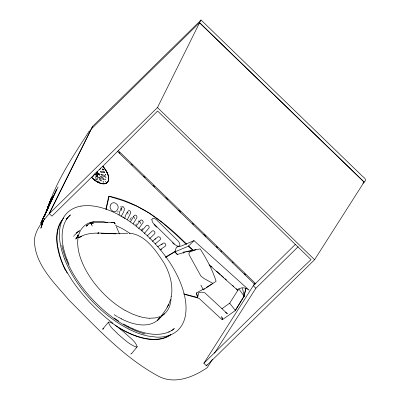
<?xml version="1.0" encoding="UTF-8"?>
<svg xmlns="http://www.w3.org/2000/svg" width="400" height="400" viewBox="0 0 400 400"><rect width="100%" height="100%" fill="white"/><g stroke="black" fill="none" stroke-linecap="round" stroke-linejoin="round"><path stroke-width="0.6" d="M119.02 215.175C119.345 212.185 120.555 208.94 122.495 206.64L123.1 206.6C126.45 208.81 122.445 214.055 120.97 216.495M124.7 218.685C125.17 215.765 126.61 212.615 128.73 210.545L129.365 210.56L130.405 211.34L130.655 213.07L127.41 219.63M105.605 179.13L105.585 179.45L105.885 179.04M196.475 292.75L197.655 297.48L183.63 293.825M171.3 296.78C173.295 285.1 169.775 273.17 164.045 263.03C155.875 250.66 145.485 234.555 129.36 233.195M97.435 173.675L99.685 175.06L99.985 174.33L97.26 172.67M99.685 175.06L99.985 174.33M100.74 167.99L99.985 169.37L99.135 169.54M238.805 288.835L244.12 296.155L242.39 287.665L238.805 288.835L229.68 303.195L235.29 310.415L244.12 296.155L245.88 288.245L242.97 287.765M105.9 209.24L108.77 196.14C139.585 202.485 164.905 222.385 186.66 244.16M244.115 296.12L245.88 288.245L249.175 290.195L193.97 240.625L181.815 245.855L176.385 247.195L174.92 251.83L165.55 257.485M106.175 209.38L109.075 196.33L123.56 200.82L136.61 206.08L149.25 213.105L161.715 222.18L174.71 233.485L186.26 244.31M47.05 210.265C55.775 181.35 73.255 155.915 89.485 130.725M44.415 219.565L44.745 218.385M46.905 210.72L48.235 206L46.415 211.865M78.02 234.76L77.215 237.565L78.22 235.155L75.78 239.105L76.87 237.82L76.02 238.275L77.03 237.925M46.485 211.815L49.755 201.725L46.335 211.865M43.595 220.045L40.85 228.245L43.63 220.02M46.41 211.8L51.585 197.345L46.355 211.85L51.95 198.585L45.93 212.665M46.325 211.92L50.375 201.885L46 212.605M170.625 299.335L168.75 304.355L167.19 307.19M43.19 220.52L41.29 225.765L43.23 220.51M122.945 217.91L123.35 216.865M42.765 221.045L41.87 223.37L42.79 221.05M117.735 212.16L118.115 211.21M107.96 181.625L108.37 180.6A15.68 8.15 46.9 0 0 108.06 175.2L106.76 172.045L104.75 168.865A15.68 8.145 46.9 0 0 102.54 166.215M98.015 233.535L98.41 232.55L97.945 233.565M44.845 215.425L45.305 214.3M45.195 214.725L45.92 213M44.73 215.48L45.45 213.79M44.78 215.44L45.275 214.3M46.025 212.59L53.49 195.49L44.06 216.745L56.545 189.68L42.98 218.47L58.1 186.845M102.765 329.315L103.315 328.54M45.745 212.705L46.675 210.73M130.495 221.695L134.27 215.475L135.055 215.015L136.285 215.415L136.995 216.67L136.88 217.695L133.105 223.915M40.575 223.41L43.82 216.705L40.905 222.715M49.325 213.64L157.475 107.55L199.55 22.805L364.06 182.11L314.595 259.7L206.44 365.785L203.86 363.26L257.935 310.215L311.025 259.62L157.575 111.02L106 163.085L51.925 216.13L49.325 213.64L91.38 128.91L199.615 22.66L201.05 20L360.33 174.18C363.5 177.965 368.815 179.045 362.815 183.3M91.44 128.765L92.81 126.18L201.005 20.045M168.75 304.355L165.985 309.4L161.66 315.595M136.175 226.145L140.435 220.3L141.265 219.91L142.515 220.41L143.175 221.715L142.995 222.72L138.74 228.565M129.81 220.075L130.32 219.215M73.705 236.39L74.29 235.425M212.41 359.295L207.345 367.585C193.665 376.99 175.22 384.58 159.145 376.57C124.12 357.85 96.8 327.805 68.965 300.08C54.335 282.76 34.29 264.125 34.435 239.715C35.01 233.84 37.805 228.46 41.13 223.685C43.48 220.32 46.195 217.235 48.875 214.135C63.21 185.335 77.485 156.5 91.88 127.73L92.49 126.655M130.575 218.785L131.345 217.54M253.39 285.575L254.86 283.155L254.925 283.695M295.51 244.265L253.305 285.695L203.86 363.26M206.44 365.785L207.105 364.74M214.445 353.23L255.885 288.22L298.175 246.735M141.755 230.9L146.455 225.465L147.335 225.15L148.595 225.74L149.21 227.075L148.97 228.055L144.27 233.49M108.075 181.5C106.22 184.72 101.81 184.075 98.95 182.76M135.79 224.72L136.37 223.91M127.785 214.095L128.095 213.75M134.125 218.645L134.46 218.275M140.335 223.59L140.665 223.22M160.035 317.435L158.255 319.845L159.75 317.825M131.585 353.645L137.19 346.765C135.2 340.595 128.675 336.895 124.32 332.375C119.52 328.655 115.025 324.095 109.265 321.92L108.45 322.205L102.775 329.025L103.575 328.76M160.175 317.6C150.595 329.37 133.035 324.93 121.42 318.85M147.125 235.97L152.245 230.98L153.17 230.73L154.445 231.395L155.01 232.755L154.715 233.695L149.59 238.69M98.51 181.03L98.345 181.23L98.88 181.1M141.365 230.125L142.645 228.615M74.645 235.025L77.39 232.425M138.165 221.565L138.855 220.8M152.315 241.44L157.875 236.885L158.84 236.705L160.095 237.445L160.585 238.815L160.22 239.72L155.125 243.975M159.145 318.64L157.405 320.385L164.515 313.74A59.8 31.615 46.9 0 0 169.92 305.225A59.755 31.595 46.9 0 0 171.055 296.505M68.7 216.605L70.4 214.905L66.44 218.875L68.14 217.175L66.215 219.78L66.395 219.49C59.135 231.775 62.3 247.06 67.03 259.66M177.42 254.81L174.92 251.83L188.335 246.26L193.97 240.625M94.615 174.755L94.675 173.645M95.305 175.1L95.355 174M97.37 171.32L97.635 176.63L96.975 176.25L96.71 171.84M172.495 330.135L174.305 328.555L171.72 330.47L172.025 330.305L168.835 332.025L169.135 331.86C157.41 336.85 144.12 333.58 132.9 328.77M157.705 246.845L163.255 243.095L164.245 242.985L165.47 243.8L165.87 245.185L165.435 246.05L159.955 249.895M76.125 233.07L79.775 230.375M107.47 182.345L105.705 183.44A15.665 8.14 46.9 0 1 100.56 183.2L97.54 181.885L94.475 179.83A15.665 8.14 46.9 0 1 91.57 177.2M86.17 226.2L90.525 222.69M154.79 239.345L155.545 238.74M86.515 225.93L87.8 224.91L86.355 226.055M221.9 308.75L229.68 303.195M76.98 232.49L79.2 231.17M160.405 249.97L161.645 249.135M204.525 288.565L196.835 292.68L196.635 293.575L197.315 296.35M206.1 287.595L212.925 283.385L204.335 278.69L200.905 276.07L189.105 254.735L188.9 253.57L189.255 252.57L190.31 251.725L195.94 249.72L186.535 251.86M165.505 257.08L175.725 251.01M161.43 244.685L162.355 244.185M120.43 206.915L121.455 206.72M95.975 179.69L95.705 179.795L95.965 179.7M137.19 346.765L136.385 347.08C129.205 344.495 123.575 338.85 117.85 333.995C114.615 330.31 109.645 327.165 108.45 322.205M130.765 354.03L131.575 353.72M90.66 222.61L91.125 222.5M78.045 237.575L80.15 237.16M80.775 236.71L81.9 236.39L78.84 237.47C90.36 230.805 103.53 233.68 116.085 233.79L101.05 233.22M178.895 246.325L177.205 246.32M99.16 182.225L99.45 182.15L99.165 182.215M185.36 252.125L177.56 254.395L175.425 252.48M90.555 222.745L91.69 224.31L90.495 222.735M114.005 222.685L114.61 222.655L115.17 224.12L114.29 222.67L114.49 223.035L113.76 222.695M111.07 222.545L113.865 222.445L114.11 222.725M113.865 222.445L91.39 222.555M127.78 233.235L107.68 233.625M149.285 318.265L155.17 317.945L157.835 317.33A59.45 31.435 47 0 0 164.515 313.74M92.54 176.515L93.765 175.965L94.045 174.495M96.73 179.76L97.31 179.59L97.26 177.635L96.695 176.445L96.01 176.105L95.675 177.535L96.375 179.47M143.16 334.84L147.805 336.02L156.575 337.14A81.12 42.865 46.8 0 0 164.495 336.61A81.8 43.24 46.9 0 0 174.455 332.91L177.16 330.905A81.085 42.87 46.9 0 0 184.485 319.355A81.025 42.84 46.9 0 0 185.77 303.115A80.935 42.79 46.9 0 0 180.88 283.76A80.05 42.325 46.9 0 0 176.245 273.51C170.58 262.59 163.25 252.595 154.955 243.53A84.225 44.53 46.9 0 0 141.345 230.42C131.1 221.765 119.735 214.22 107.11 209.53A80.22 42.415 46.9 0 0 93.22 206.02A81.025 42.84 46.9 0 0 80.965 206.125M184.08 294.255L199.025 298.33L222.225 319.815L235.395 310.49L244.275 295.94M139.375 316.55L132.295 313.99L125.015 310.34M115.41 225.255L123.7 229.365L130.055 233.46M120.8 208.26L121.285 208.47M127.085 212.345L127.535 212.535M133.375 216.765L133.86 216.97M139.58 221.71L140.065 221.915M128.185 326.55L133.025 328.83M103.305 170.035L102.57 169.475L102.585 168.845L102.905 169.855M94.81 174.57L95.505 174.915M118.03 317.03L121.68 318.99M123.535 324.035L128.295 326.6M97.175 176.065L97.83 176.445M98.99 174.045L99.79 174.51M99.88 174.88L96.055 172.455M97.745 173.29L98.575 173.795M117.43 316.68L114.14 314.675M96.005 172.735L97.035 173.425M114.03 317.965L118.77 321.15M225.495 312.375L227.355 313.695L204.9 292.86L201.735 292.12L198.83 292.41L197.7 297.29L197.535 297.09M94.445 179.97L97.51 182.025L100.53 183.34A15.665 8.14 47 0 0 105.675 183.575L107.44 182.485L108.48 180.48A15.67 8.14 47 0 0 108.175 175.085L106.875 171.935L104.865 168.755A15.67 8.14 46.9 0 0 102.66 166.105M112.95 323.255L107.2 318.735C93.765 307.61 81.825 294.665 71.98 280.265L64.72 268.43M210.6 265.8L211.995 267.05M216.66 271.205L220.385 274.53M221.31 275.355L223.63 277.425M225.025 278.665L226.415 279.905M232.72 285.525L233.62 286.33M237.955 290.54L209.07 264.795M236.285 288.71L237.62 289.9M188.335 246.26L193.295 250.7M188.465 245.825L193.025 250.005M222.495 319.47L221.575 316.375M199.615 22.66L364.15 181.99M157.475 107.55L314.595 259.7M118.09 150.475L255.77 283.81M119.115 152.405L120 153.26M131.08 163.99L132.41 165.28M143.47 175.99L145.215 177.68M153.055 185.27L154.8 186.96M165.795 197.605L168.005 199.75M178.605 210.01L180.8 212.14M192.22 223.195L193.535 224.475M203.78 234.395L206.01 236.55M216.255 246.475L217.59 247.77M220.71 250.785L221.6 251.65M232.295 262.005L233.185 262.865M244.28 273.61L245.6 274.895M117.495 151.41L255.01 284.58M253.305 285.695L255.885 288.22M154.02 224.605L156.66 227.19M172.51 242.685L174.27 244.405M243.855 295.835L244.11 296.085M103.025 182L103.21 181.49L103.31 182.4M183.645 253.235L183.05 252.195L200.155 248.905C206.695 259.04 212.44 269.74 216.095 281.275L203.265 289.84L200.88 285.11M140.46 222.3L140.68 222.77M134.255 217.355L134.47 217.825M127.905 212.895L128.105 213.33M121.68 208.855L121.895 209.325M116.3 226.54L119.495 233.945M90.8 222.72L92.22 226.075M66.985 259.54L69.035 264.43M221.985 317.47L222.47 319.19M57.595 245.81L59.665 255.025A78.62 40.8 46.9 0 0 65.445 269.69A77.65 40.295 46.9 0 0 67.23 273.185M96.975 176.25L96.72 174.47M96.555 172.765L96.665 174.055M102.625 166.245A15.67 8.14 46.9 0 1 104.835 168.895L106.845 172.075L108.14 175.22A15.67 8.14 47 0 1 108.45 180.62M94.445 179.97A15.665 8.14 46.9 0 1 91.54 177.34M145.135 334.01A78.535 40.755 46.9 0 1 135.95 330.905M135.95 330.9A77.61 40.275 46.9 0 1 111.96 316.94L107.185 313.18A82.235 42.675 46.9 0 1 89.235 295.795L85.205 291.025A77.61 40.28 46.9 0 1 66.92 261.295A78.535 40.75 46.9 0 1 62.19 246.91A78.535 40.755 46.9 0 1 61.825 245.195M98.955 182.78A14.44 7.575 47.1 0 1 94.35 179.975M94.355 179.955A15.68 8.145 46.9 0 1 91.445 177.325M170.65 334.495A78.575 40.775 46.9 0 1 150.06 339.1M136.835 336.425A78.855 40.92 46.9 0 0 164.935 337.87A78.855 40.92 46.9 0 0 170.74 334.79M57.585 245.755A78.62 40.8 46.9 0 1 57.285 233.335M65.185 269.775A78.855 40.92 46.9 0 1 56.98 233.285A78.855 40.92 46.9 0 1 61.815 220.39A78.85 40.92 47 0 1 63.915 217.95M150.09 339.09A78.575 40.78 46.9 0 1 132.27 334.41M132.27 334.405A77.65 40.295 46.9 0 1 115.025 325.2M136.88 336.43A77.935 40.445 46.9 0 1 123.195 330.4M122.66 330.11A77.935 40.445 46.9 0 1 118.36 327.625M57.295 233.39A78.575 40.775 46.9 0 1 62.11 220.495M125.015 310.355A59.425 31.48 47 0 1 114.095 303.015A59.575 31.5 46.9 0 1 100.53 290.445A59.575 31.5 46.9 0 1 81.47 260.675A59.685 31.555 46.9 0 1 77.89 246.43A59.755 31.595 46.9 0 1 78.835 234.455A59.8 31.615 46.9 0 1 93.595 221.7M149.265 318.23A60.905 32.035 46.7 0 1 139.355 316.495M93.57 221.72A59.755 31.595 46.9 0 1 105.92 222.21A59.1 31.245 46.9 0 1 107.62 222.61M80.985 206.105A81.085 42.87 46.9 0 0 60.98 223.39A81.025 42.84 46.9 0 0 59.7 239.635A80.935 42.79 46.9 0 0 64.585 258.985M128.575 328.96A81.375 42.925 46.9 0 1 113.69 319.945L108.8 316.34A80.785 42.705 46.9 0 1 90.4 299.31A80.785 42.71 46.9 0 1 64.555 258.945M143.175 334.89A81.19 42.96 47 0 1 128.58 329.035M98.67 177.155L99.825 179.89L101.165 181.085L101.375 180.52L100.22 178.2L99.235 177.13L98.67 177.155M100.715 176.435L100.93 177.245L102.15 178.645L103.555 179.785L104.29 179.895L104.075 179.085L102.86 177.69L101.455 176.545L100.715 176.435M151.85 219.265L152.27 221.68L153.33 223.32L175.32 244.87L176.905 245.87L178.345 246.245L179.205 246.04C180.78 244.74 179.21 242.435 178.335 241.18L156.345 219.63A4.78 2.605 47.5 0 0 152.98 218.295L151.85 219.265M110.56 204.995C108.075 209.52 115.365 214.695 117.69 209.31C120.17 204.785 112.88 199.61 110.56 204.995M105.45 174.42L105.55 175.115L105.455 174.41M101.46 174.345L101.53 174.98L102.615 175.915L105.175 176.77L105.105 176.135L104.015 175.2L101.46 174.345M100.705 171.31L100.65 171.99L101.445 172.63L103.35 172.73L103.93 172.215L103.04 171.205L100.705 171.31M121.775 209.84L121.55 210.145L121.775 209.84M105.72 181.695L105.46 181.815L105.71 181.705M92.205 222.985L91.74 223.02L93.435 223.195L91.33 222.72L92.205 222.985M104.53 172.495L104.225 171.74L104.52 172.505M103.575 169.595L103.32 169.185L103.575 169.595M105.915 177.48L105.83 177.105L105.91 177.49"/></g></svg>
